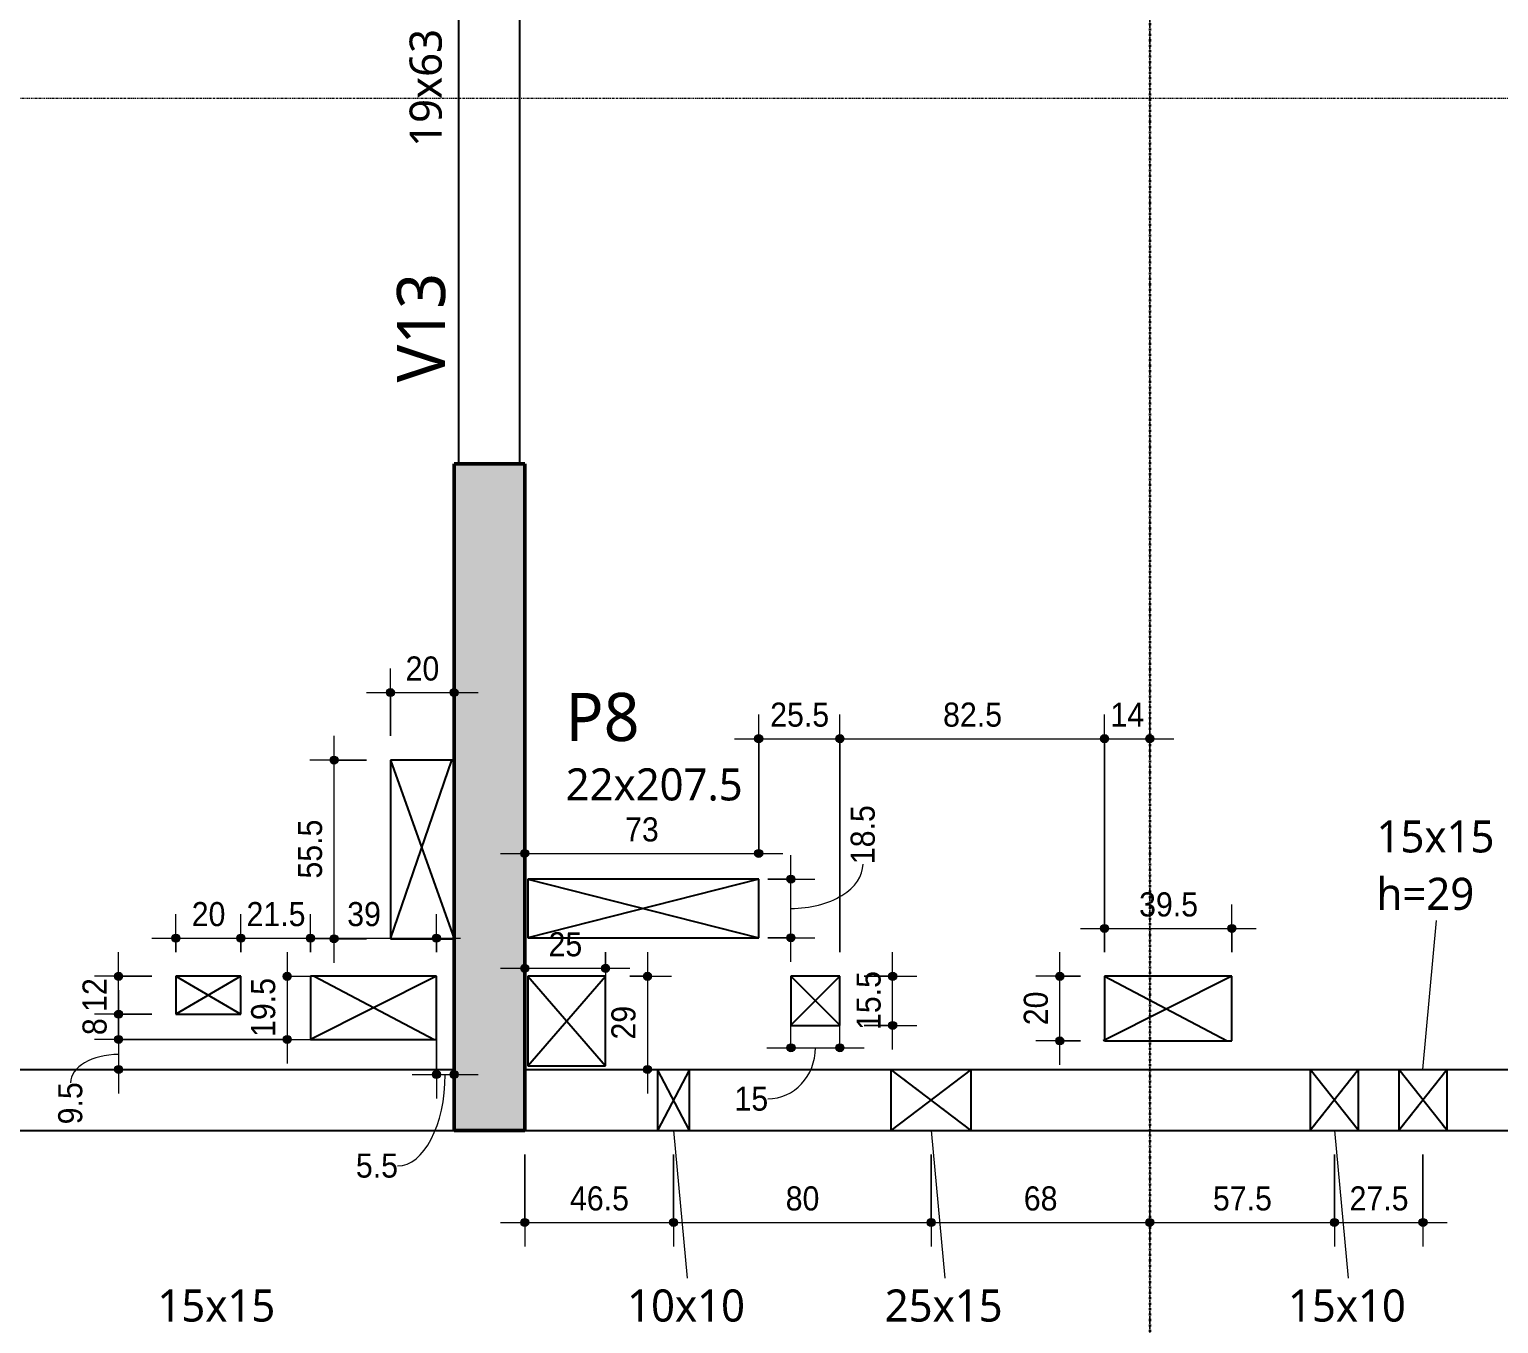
# Model space of a CAD drawing. Header units: centimetres. Extents: x -2198 to 42786, y -3196 to 88064.
# Drawn here: x -1007.5 to -550.3, y -87 to 315.8 of the extents above; entities that cross this region are included whole.
import ezdxf

# ---------------------------------------------------------------- set-up
doc = ezdxf.new("R2010")
doc.units = ezdxf.units.CM
for name, pattern in [('Centro de 6 mm', [1.32, 0.6, -0.24, 0.24, -0.24]), ('Dash dot', [1.5875, 0.635, -0.47625, 0, -0.47625]), ('Traço', [0.635, 0.3175, -0.3175])]:
    doc.linetypes.add(name, pattern=pattern)
for name, color, linetype, lineweight in [('A-ANNO-DIMS', 7, 'Continuous', 9), ('A-ANNO-DIMS-50', 7, 'Continuous', 9), ('A-DETL-THIN', 7, 'Continuous', 25), ('A-FLOR', 7, 'Continuous', 25), ('A-GENM', 7, 'Continuous', 25), ('A-GENM-HDLN', 7, 'Traço', 18), ('A-GENM-IDEN', 7, 'Continuous', 9), ('G-ANNO-SYMB', 7, 'Continuous', 9), ('S-BEAM', 7, 'Continuous', 25), ('S-BEAM-HDLN', 7, 'Traço', 25), ('S-BEAM-IDEN', 7, 'Continuous', 9), ('S-COLS', 7, 'Continuous', 25), ('S-COLS-IDEN', 7, 'Continuous', 9), ('S-GRID', 7, 'Continuous', 9)]:
    doc.layers.add(name, color=color, linetype=linetype, lineweight=lineweight)
doc.styles.add('Arial_2', font='arial.ttf', dxfattribs={"width": 0.9, "height": 7.5})
doc.styles.add('Gadugi', font='gadugi.ttf', dxfattribs={"height": 15})
doc.styles.add('Gadugi_1', font='gadugi.ttf', dxfattribs={"height": 10})
doc.dimstyles.new('PED_1_5mm_ESQ', dxfattribs={"dimscale": 30.48, "dimtxt": 7.651945, "dimasz": 0.328084, "dimexe": 0.246063, "dimexo": 0.246063, "dimgap": 0.049213, "dimtad": 1, "dimdec": 1, "dimrnd": 0.5, "dimdsep": 46, "dimtxsty": 'Arial_2', "dimblk1": 'DOTSMALL', "dimblk2": 'DOTSMALL', "dimsah": 1, "dimcen": 0.09, "dimdle": 0.246063, "dimazin": 0, "dimtfac": 1, "dimtdec": 4, "dimtix": 1, "dimtmove": 0, "dimatfit": 3, "dimfxl": 1, "dimtvp": 1, "dimtolj": 1, "dimtzin": 0, "dimarcsym": 2})
doc.dimstyles.new('PED_1_5mm_ESQ_1', dxfattribs={"dimscale": 30.48, "dimtxt": 7.651945, "dimasz": 0.328084, "dimexe": 0.246063, "dimexo": 0.246063, "dimgap": 0.049213, "dimtad": 1, "dimdec": 1, "dimrnd": 0.5, "dimdsep": 46, "dimtxsty": 'Arial_2', "dimblk1": 'DOTSMALL', "dimblk2": 'DOTSMALL', "dimsah": 1, "dimcen": 0.09, "dimdle": 0.246063, "dimazin": 0, "dimtfac": 1, "dimtdec": 4, "dimtix": 1, "dimtmove": 1, "dimatfit": 3, "dimfxl": 1, "dimtvp": 1, "dimtolj": 1, "dimtzin": 0, "dimarcsym": 2})
doc.dimstyles.new('PED_1_5mm_ESQ_2', dxfattribs={"dimscale": 30.48, "dimtxt": 7.651945, "dimasz": 0.328084, "dimexe": 0.246063, "dimexo": 0.246063, "dimgap": 0.049213, "dimtad": 1, "dimdec": 1, "dimrnd": 0.5, "dimdsep": 46, "dimtxsty": 'Arial_2', "dimblk1": 'DOTSMALL', "dimblk2": 'DOTSMALL', "dimsah": 1, "dimcen": 0.09, "dimdle": 0.246063, "dimazin": 0, "dimtfac": 1, "dimtdec": 4, "dimtix": 1, "dimtmove": 2, "dimatfit": 3, "dimfxl": 1, "dimtvp": 1, "dimtolj": 1, "dimtzin": 0, "dimarcsym": 2})

# ---------------------------------------------------------------- blocks, each defined once
blk = doc.blocks.new('PED_FURO_RETANGULAR_R04_2020 - 10x10x22-3536245-PL E 001 - FORMA DO PAVIMENTO TIPO 1')
at = {"layer": 'A-GENM-HDLN'}
for p, q in [((-5, 9.5), (5, -9.5)), ((-5, -9.5), (5, 9.5)), ((-5, -9.5), (-5, 9.5)), ((5, 9.5), (5, -9.5))]:
    blk.add_line(p, q, dxfattribs=at)
blk = doc.blocks.new('PED_FURO_RETANGULAR_R04_2020 - 25x15x29-3618377-PL E 001 - FORMA DO PAVIMENTO TIPO 1')
at = {"layer": 'A-GENM-HDLN'}
for p, q in [((-12.5, -9.5), (-12.5, 9.5)), ((-12.49, 9.5), (12.49, -9.5)), ((-12.49, -9.5), (12.49, 9.5)), ((12.5, 9.5), (12.5, -9.5))]:
    blk.add_line(p, q, dxfattribs=at)
blk = doc.blocks.new('PED_FURO_RETANGULAR_R04_2020 - 15x10x22-3621887-PL E 001 - FORMA DO PAVIMENTO TIPO 1')
at = {"layer": 'A-GENM-HDLN'}
for p, q in [((-7.5, 9.5), (7.5, -9.5)), ((-7.5, -9.5), (7.5, 9.5)), ((-7.5, -9.5), (-7.5, 9.5)), ((7.5, 9.5), (7.5, -9.5))]:
    blk.add_line(p, q, dxfattribs=at)
blk = doc.blocks.new('PED_FURO_RETANGULAR_R04_2020 - 15x15x29-V1-PL E 001 - FORMA DO PAVIMENTO TIPO 1')
at = {"layer": 'A-GENM-HDLN'}
for p, q in [((-7.5, 9.5), (7.5, -9.5)), ((-7.5, -9.5), (7.5, 9.5)), ((-7.5, -9.5), (-7.5, 9.5)), ((7.5, 9.5), (7.5, -9.5))]:
    blk.add_line(p, q, dxfattribs=at)
blk = doc.blocks.new('DIMBLOCK91-PL E 001 - FORMA DO PAVIMENTO TIPO 1')
at = {"layer": 'A-ANNO-DIMS-50'}
h = blk.add_hatch(color=256, dxfattribs=at)
edge = h.paths.add_edge_path(flags=0)
edge.add_arc((-979.76, 21.12), 1.25, 0, 360)
h = blk.add_hatch(color=256, dxfattribs=at)
edge = h.paths.add_edge_path(flags=0)
edge.add_arc((-979.76, 9.33), 1.25, 0, 360)
for p, q in [((-979.76, 1.83), (-979.76, 28.62)), ((-969.44, 21.12), (-987.26, 21.12)), ((-979.76, 21.12), (-969.44, 21.12)), ((-969.44, 9.33), (-987.26, 9.33)), ((-979.76, 9.33), (-969.44, 9.33))]:
    blk.add_line(p, q, dxfattribs=at)
for centre in [(-979.76, 21.12), (-979.76, 9.33)]:
    blk.add_circle(centre, 1.25, dxfattribs=at)
at = {"layer": 'A-ANNO-DIMS-50', "color": 0, "insert": (-990.99, 10.05), "char_height": 7.5, "width": 12.4315, "attachment_point": 1, "rotation": 90, "line_spacing_factor": 0.941778, "style": 'Arial_2'}
blk.add_mtext('12', dxfattribs=at)
blk = doc.blocks.new('_DotSmall')
at = {"color": 0, "linetype": 'ByBlock', "const_width": 0.5}
blk.add_lwpolyline([(-0.0625, 0, 1), (0.0625, 0, 1)], format="xyb", close=True, dxfattribs=at)
blk = doc.blocks.new('DIMBLOCK92-PL E 001 - FORMA DO PAVIMENTO TIPO 1')
at = {"layer": 'A-ANNO-DIMS-50'}
h = blk.add_hatch(color=256, dxfattribs=at)
edge = h.paths.add_edge_path(flags=0)
edge.add_arc((-961.94, 32.99), 1.25, 0, 360)
h = blk.add_hatch(color=256, dxfattribs=at)
edge = h.paths.add_edge_path(flags=0)
edge.add_arc((-941.7, 32.99), 1.25, 0, 360)
for p, q in [((-961.94, 28.62), (-961.94, 40.49)), ((-941.7, 28.62), (-941.7, 40.49)), ((-969.44, 32.99), (-934.2, 32.99)), ((-961.94, 32.99), (-961.94, 28.62)), ((-941.7, 32.99), (-941.7, 28.62))]:
    blk.add_line(p, q, dxfattribs=at)
for centre in [(-961.94, 32.99), (-941.7, 32.99)]:
    blk.add_circle(centre, 1.25, dxfattribs=at)
at = {"layer": 'A-ANNO-DIMS-50', "color": 0, "insert": (-957, 44.23), "char_height": 7.5, "width": 12.4315, "attachment_point": 1, "line_spacing_factor": 0.941778, "style": 'Arial_2'}
blk.add_mtext('20', dxfattribs=at)
blk = doc.blocks.new('DIMBLOCK93-PL E 001 - FORMA DO PAVIMENTO TIPO 1')
at = {"layer": 'A-ANNO-DIMS-50'}
h = blk.add_hatch(color=256, dxfattribs=at)
edge = h.paths.add_edge_path(flags=0)
edge.add_arc((-927.29, 21.12), 1.25, 0, 360)
h = blk.add_hatch(color=256, dxfattribs=at)
edge = h.paths.add_edge_path(flags=0)
edge.add_arc((-927.29, 1.49), 1.25, 0, 360)
for p, q in [((-927.29, 28.62), (-927.29, -6.01)), ((-927.55, 21.12), (-919.79, 21.12)), ((-927.29, 21.12), (-927.55, 21.12)), ((-927.55, 1.49), (-919.79, 1.49)), ((-927.29, 1.49), (-927.55, 1.49))]:
    blk.add_line(p, q, dxfattribs=at)
for centre in [(-927.29, 21.12), (-927.29, 1.49)]:
    blk.add_circle(centre, 1.25, dxfattribs=at)
at = {"layer": 'A-ANNO-DIMS-50', "color": 0, "insert": (-938.52, 2.24), "char_height": 7.5, "width": 21.7551, "attachment_point": 1, "rotation": 90, "line_spacing_factor": 0.941778, "style": 'Arial_2'}
blk.add_mtext('19.5', dxfattribs=at)
blk = doc.blocks.new('DIMBLOCK94-PL E 001 - FORMA DO PAVIMENTO TIPO 1')
at = {"layer": 'A-ANNO-DIMS-50'}
h = blk.add_hatch(color=256, dxfattribs=at)
edge = h.paths.add_edge_path(flags=0)
edge.add_arc((-920.05, 32.99), 1.25, 0, 360)
h = blk.add_hatch(color=256, dxfattribs=at)
edge = h.paths.add_edge_path(flags=0)
edge.add_arc((-880.86, 32.99), 1.25, 0, 360)
for p, q in [((-920.05, 28.62), (-920.05, 40.49)), ((-880.86, 28.62), (-880.86, 40.49)), ((-927.55, 32.99), (-873.36, 32.99)), ((-920.05, 32.99), (-920.05, 28.62)), ((-880.86, 32.99), (-880.86, 28.62))]:
    blk.add_line(p, q, dxfattribs=at)
for centre in [(-920.05, 32.99), (-880.86, 32.99)]:
    blk.add_circle(centre, 1.25, dxfattribs=at)
at = {"layer": 'A-ANNO-DIMS-50', "color": 0, "insert": (-908.61, 44.23), "char_height": 7.5, "width": 12.4315, "attachment_point": 1, "line_spacing_factor": 0.941778, "style": 'Arial_2'}
blk.add_mtext('39', dxfattribs=at)
blk = doc.blocks.new('DIMBLOCK95-PL E 001 - FORMA DO PAVIMENTO TIPO 1')
at = {"layer": 'A-ANNO-DIMS-50'}
h = blk.add_hatch(color=256, dxfattribs=at)
edge = h.paths.add_edge_path(flags=0)
edge.add_arc((-912.71, 88.41), 1.25, 0, 360)
h = blk.add_hatch(color=256, dxfattribs=at)
edge = h.paths.add_edge_path(flags=0)
edge.add_arc((-912.71, 32.8), 1.25, 0, 360)
for p, q in [((-912.71, 25.3), (-912.71, 95.91)), ((-902.65, 88.41), (-920.21, 88.41)), ((-912.71, 88.41), (-902.65, 88.41)), ((-902.65, 32.8), (-920.21, 32.8)), ((-912.71, 32.8), (-902.65, 32.8))]:
    blk.add_line(p, q, dxfattribs=at)
for centre in [(-912.71, 88.41), (-912.71, 32.8)]:
    blk.add_circle(centre, 1.25, dxfattribs=at)
at = {"layer": 'A-ANNO-DIMS-50', "color": 0, "insert": (-923.95, 51.54), "char_height": 7.5, "width": 21.7551, "attachment_point": 1, "rotation": 90, "line_spacing_factor": 0.941778, "style": 'Arial_2'}
blk.add_mtext('55.5', dxfattribs=at)
blk = doc.blocks.new('DIMBLOCK96-PL E 001 - FORMA DO PAVIMENTO TIPO 1')
at = {"layer": 'A-ANNO-DIMS-50'}
h = blk.add_hatch(color=256, dxfattribs=at)
edge = h.paths.add_edge_path(flags=0)
edge.add_arc((-895.15, 109.43), 1.25, 0, 360)
h = blk.add_hatch(color=256, dxfattribs=at)
edge = h.paths.add_edge_path(flags=0)
edge.add_arc((-875.36, 109.43), 1.25, 0, 360)
for p, q in [((-895.15, 95.91), (-895.15, 116.93)), ((-875.36, 103.7), (-875.36, 116.93)), ((-902.65, 109.43), (-867.86, 109.43)), ((-895.15, 109.43), (-895.15, 95.91)), ((-875.36, 109.43), (-875.36, 103.7))]:
    blk.add_line(p, q, dxfattribs=at)
for centre in [(-895.15, 109.43), (-875.36, 109.43)]:
    blk.add_circle(centre, 1.25, dxfattribs=at)
at = {"layer": 'A-ANNO-DIMS-50', "color": 0, "insert": (-890.44, 120.67), "char_height": 7.5, "width": 12.4315, "attachment_point": 1, "line_spacing_factor": 0.941778, "style": 'Arial_2'}
blk.add_mtext('20', dxfattribs=at)
blk = doc.blocks.new('DIMBLOCK97-PL E 001 - FORMA DO PAVIMENTO TIPO 1')
at = {"layer": 'A-ANNO-DIMS-50'}
h = blk.add_hatch(color=256, dxfattribs=at)
edge = h.paths.add_edge_path(flags=0)
edge.add_arc((-880.86, -9.44), 1.25, 0, 360)
h = blk.add_hatch(color=256, dxfattribs=at)
edge = h.paths.add_edge_path(flags=0)
edge.add_arc((-875.36, -9.44), 1.25, 0, 360)
for p, q in [((-880.86, 1.63), (-880.86, -16.94)), ((-880.86, -9.44), (-880.86, 1.63)), ((-875.36, -15.17), (-875.36, -1.94)), ((-888.36, -9.44), (-867.86, -9.44)), ((-875.36, -9.44), (-875.36, -15.17))]:
    blk.add_line(p, q, dxfattribs=at)
for centre in [(-880.86, -9.44), (-875.36, -9.44)]:
    blk.add_circle(centre, 1.25, dxfattribs=at)
blk.add_ellipse((-892.96, -9.44), major_axis=(0, 28.45), ratio=0.521848, start_param=3.141593, end_param=4.712389, dxfattribs=at)
at = {"layer": 'A-ANNO-DIMS-50', "color": 0, "insert": (-905.91, -34.03), "char_height": 7.5, "width": 15.5393, "attachment_point": 1, "line_spacing_factor": 0.941778, "style": 'Arial_2'}
blk.add_mtext('5.5', dxfattribs=at)
blk = doc.blocks.new('DIMBLOCK98-PL E 001 - FORMA DO PAVIMENTO TIPO 1')
at = {"layer": 'A-ANNO-DIMS-50'}
h = blk.add_hatch(color=256, dxfattribs=at)
edge = h.paths.add_edge_path(flags=0)
edge.add_arc((-941.7, 32.99), 1.25, 0, 360)
h = blk.add_hatch(color=256, dxfattribs=at)
edge = h.paths.add_edge_path(flags=0)
edge.add_arc((-920.05, 32.99), 1.25, 0, 360)
for p, q in [((-941.7, 28.62), (-941.7, 40.49)), ((-920.05, 28.62), (-920.05, 40.49)), ((-949.2, 32.99), (-912.55, 32.99)), ((-941.7, 32.99), (-941.7, 28.62)), ((-920.05, 32.99), (-920.05, 28.62))]:
    blk.add_line(p, q, dxfattribs=at)
for centre in [(-941.7, 32.99), (-920.05, 32.99)]:
    blk.add_circle(centre, 1.25, dxfattribs=at)
at = {"layer": 'A-ANNO-DIMS-50', "color": 0, "insert": (-939.94, 44.23), "char_height": 7.5, "width": 21.7551, "attachment_point": 1, "line_spacing_factor": 0.941778, "style": 'Arial_2'}
blk.add_mtext('21.5', dxfattribs=at)
blk = doc.blocks.new('DIMBLOCK99-PL E 001 - FORMA DO PAVIMENTO TIPO 1')
at = {"layer": 'A-ANNO-DIMS-50'}
h = blk.add_hatch(color=256, dxfattribs=at)
edge = h.paths.add_edge_path(flags=0)
edge.add_arc((-979.76, 9.33), 1.25, 0, 360)
h = blk.add_hatch(color=256, dxfattribs=at)
edge = h.paths.add_edge_path(flags=0)
edge.add_arc((-979.76, 1.49), 1.25, 0, 360)
for p, q in [((-979.76, 16.83), (-979.76, 1.49)), ((-969.44, 9.33), (-987.26, 9.33)), ((-979.76, 9.33), (-969.44, 9.33)), ((-927.55, 1.49), (-987.26, 1.49)), ((-979.76, 1.49), (-927.55, 1.49))]:
    blk.add_line(p, q, dxfattribs=at)
for centre in [(-979.76, 9.33), (-979.76, 1.49)]:
    blk.add_circle(centre, 1.25, dxfattribs=at)
at = {"layer": 'A-ANNO-DIMS-50', "color": 0, "insert": (-990.99, 2.82), "char_height": 7.5, "width": 6.2157, "attachment_point": 1, "rotation": 90, "line_spacing_factor": 0.941778, "style": 'Arial_2'}
blk.add_mtext('8', dxfattribs=at)
blk = doc.blocks.new('DIMBLOCK100-PL E 001 - FORMA DO PAVIMENTO TIPO 1')
at = {"layer": 'A-ANNO-DIMS-50'}
h = blk.add_hatch(color=256, dxfattribs=at)
edge = h.paths.add_edge_path(flags=0)
edge.add_arc((-979.76, 1.49), 1.25, 0, 360)
h = blk.add_hatch(color=256, dxfattribs=at)
edge = h.paths.add_edge_path(flags=0)
edge.add_arc((-979.76, -7.88), 1.25, 0, 360)
for p, q in [((-927.55, 1.49), (-987.26, 1.49)), ((-979.76, 1.49), (-979.76, -15.38)), ((-979.76, 1.49), (-927.55, 1.49)), ((-985.49, -7.88), (-972.26, -7.88)), ((-979.76, -7.88), (-985.49, -7.88))]:
    blk.add_line(p, q, dxfattribs=at)
for centre in [(-979.76, 1.49), (-979.76, -7.88)]:
    blk.add_circle(centre, 1.25, dxfattribs=at)
blk.add_ellipse((-979.76, -12), major_axis=(-14.95, 0), ratio=0.588716, start_param=4.712389, end_param=6.283185, dxfattribs=at)
at = {"layer": 'A-ANNO-DIMS-50', "color": 0, "insert": (-998.56, -24.95), "char_height": 7.5, "width": 15.5393, "attachment_point": 1, "rotation": 90, "line_spacing_factor": 0.941778, "style": 'Arial_2'}
blk.add_mtext('9.5', dxfattribs=at)
blk = doc.blocks.new('DIMBLOCK102-PL E 001 - FORMA DO PAVIMENTO TIPO 1')
at = {"layer": 'A-ANNO-DIMS-50'}
h = blk.add_hatch(color=256, dxfattribs=at)
edge = h.paths.add_edge_path(flags=0)
edge.add_arc((-853.36, -55.49), 1.25, 0, 360)
h = blk.add_hatch(color=256, dxfattribs=at)
edge = h.paths.add_edge_path(flags=0)
edge.add_arc((-807.06, -55.49), 1.25, 0, 360)
for p, q in [((-853.36, -34.37), (-853.36, -62.99)), ((-853.36, -55.49), (-853.36, -34.37)), ((-807.06, -34.38), (-807.06, -62.99)), ((-807.06, -55.49), (-807.06, -34.38)), ((-860.86, -55.49), (-807.06, -55.49))]:
    blk.add_line(p, q, dxfattribs=at)
for centre in [(-853.36, -55.49), (-807.06, -55.49)]:
    blk.add_circle(centre, 1.25, dxfattribs=at)
at = {"layer": 'A-ANNO-DIMS-50', "color": 0, "insert": (-839.28, -44.25), "char_height": 7.5, "width": 21.7551, "attachment_point": 1, "line_spacing_factor": 0.941778, "style": 'Arial_2'}
blk.add_mtext('46.5', dxfattribs=at)
blk = doc.blocks.new('DIMBLOCK103-PL E 001 - FORMA DO PAVIMENTO TIPO 1')
at = {"layer": 'A-ANNO-DIMS-50'}
h = blk.add_hatch(color=256, dxfattribs=at)
edge = h.paths.add_edge_path(flags=0)
edge.add_arc((-807.06, -55.49), 1.25, 0, 360)
h = blk.add_hatch(color=256, dxfattribs=at)
edge = h.paths.add_edge_path(flags=0)
edge.add_arc((-726.88, -55.49), 1.25, 0, 360)
for p, q in [((-807.06, -34.38), (-807.06, -62.99)), ((-807.06, -55.49), (-807.06, -34.38)), ((-726.88, -34.38), (-726.88, -62.99)), ((-726.88, -55.49), (-726.88, -34.38)), ((-807.06, -55.49), (-726.88, -55.49))]:
    blk.add_line(p, q, dxfattribs=at)
for centre in [(-807.06, -55.49), (-726.88, -55.49)]:
    blk.add_circle(centre, 1.25, dxfattribs=at)
at = {"layer": 'A-ANNO-DIMS-50', "color": 0, "insert": (-772.15, -44.25), "char_height": 7.5, "width": 12.4315, "attachment_point": 1, "line_spacing_factor": 0.941778, "style": 'Arial_2'}
blk.add_mtext('80', dxfattribs=at)
blk = doc.blocks.new('DIMBLOCK104-PL E 001 - FORMA DO PAVIMENTO TIPO 1')
at = {"layer": 'A-ANNO-DIMS-50'}
h = blk.add_hatch(color=256, dxfattribs=at)
edge = h.paths.add_edge_path(flags=0)
edge.add_arc((-726.88, -55.49), 1.25, 0, 360)
h = blk.add_hatch(color=256, dxfattribs=at)
edge = h.paths.add_edge_path(flags=0)
edge.add_arc((-658.86, -55.49), 1.25, 0, 360)
for p, q in [((-726.88, -34.38), (-726.88, -62.99)), ((-726.88, -55.49), (-726.88, -34.38)), ((-658.86, -61.22), (-658.86, -47.99)), ((-726.88, -55.49), (-658.86, -55.49)), ((-658.86, -55.49), (-658.86, -61.22))]:
    blk.add_line(p, q, dxfattribs=at)
for centre in [(-726.88, -55.49), (-658.86, -55.49)]:
    blk.add_circle(centre, 1.25, dxfattribs=at)
at = {"layer": 'A-ANNO-DIMS-50', "color": 0, "insert": (-698.05, -44.25), "char_height": 7.5, "width": 12.4315, "attachment_point": 1, "line_spacing_factor": 0.941778, "style": 'Arial_2'}
blk.add_mtext('68', dxfattribs=at)
blk = doc.blocks.new('DIMBLOCK105-PL E 001 - FORMA DO PAVIMENTO TIPO 1')
at = {"layer": 'A-ANNO-DIMS-50'}
h = blk.add_hatch(color=256, dxfattribs=at)
edge = h.paths.add_edge_path(flags=0)
edge.add_arc((-658.86, -55.49), 1.25, 0, 360)
h = blk.add_hatch(color=256, dxfattribs=at)
edge = h.paths.add_edge_path(flags=0)
edge.add_arc((-601.39, -55.49), 1.25, 0, 360)
for p, q in [((-601.39, -34.38), (-601.39, -62.99)), ((-601.39, -55.49), (-601.39, -34.38)), ((-658.86, -61.22), (-658.86, -47.99)), ((-658.86, -55.49), (-601.39, -55.49)), ((-658.86, -55.49), (-658.86, -61.22))]:
    blk.add_line(p, q, dxfattribs=at)
for centre in [(-658.86, -55.49), (-601.39, -55.49)]:
    blk.add_circle(centre, 1.25, dxfattribs=at)
at = {"layer": 'A-ANNO-DIMS-50', "color": 0, "insert": (-639.19, -44.25), "char_height": 7.5, "width": 21.7551, "attachment_point": 1, "line_spacing_factor": 0.941778, "style": 'Arial_2'}
blk.add_mtext('57.5', dxfattribs=at)
blk = doc.blocks.new('DIMBLOCK106-PL E 001 - FORMA DO PAVIMENTO TIPO 1')
at = {"layer": 'A-ANNO-DIMS-50'}
h = blk.add_hatch(color=256, dxfattribs=at)
edge = h.paths.add_edge_path(flags=0)
edge.add_arc((-601.39, -55.49), 1.25, 0, 360)
h = blk.add_hatch(color=256, dxfattribs=at)
edge = h.paths.add_edge_path(flags=0)
edge.add_arc((-573.82, -55.49), 1.25, 0, 360)
for p, q in [((-601.39, -34.38), (-601.39, -62.99)), ((-601.39, -55.49), (-601.39, -34.38)), ((-573.82, -34.38), (-573.82, -62.99)), ((-573.82, -55.49), (-573.82, -34.38)), ((-601.39, -55.49), (-566.32, -55.49))]:
    blk.add_line(p, q, dxfattribs=at)
for centre in [(-601.39, -55.49), (-573.82, -55.49)]:
    blk.add_circle(centre, 1.25, dxfattribs=at)
at = {"layer": 'A-ANNO-DIMS-50', "color": 0, "insert": (-596.67, -44.25), "char_height": 7.5, "width": 21.7551, "attachment_point": 1, "line_spacing_factor": 0.941778, "style": 'Arial_2'}
blk.add_mtext('27.5', dxfattribs=at)
blk = doc.blocks.new('DIMBLOCK107-PL E 001 - FORMA DO PAVIMENTO TIPO 1')
at = {"layer": 'A-ANNO-DIMS-50'}
h = blk.add_hatch(color=256, dxfattribs=at)
edge = h.paths.add_edge_path(flags=0)
edge.add_arc((-672.93, 36.02), 1.25, 0, 360)
h = blk.add_hatch(color=256, dxfattribs=at)
edge = h.paths.add_edge_path(flags=0)
edge.add_arc((-633.28, 36.02), 1.25, 0, 360)
for p, q in [((-672.93, 28.62), (-672.93, 43.52)), ((-633.28, 28.62), (-633.28, 43.52)), ((-680.43, 36.02), (-625.78, 36.02)), ((-672.93, 36.02), (-672.93, 28.62)), ((-633.28, 36.02), (-633.28, 28.62))]:
    blk.add_line(p, q, dxfattribs=at)
for centre in [(-672.93, 36.02), (-633.28, 36.02)]:
    blk.add_circle(centre, 1.25, dxfattribs=at)
at = {"layer": 'A-ANNO-DIMS-50', "color": 0, "insert": (-662.17, 47.25), "char_height": 7.5, "width": 21.7551, "attachment_point": 1, "line_spacing_factor": 0.941778, "style": 'Arial_2'}
blk.add_mtext('39.5', dxfattribs=at)
blk = doc.blocks.new('DIMBLOCK108-PL E 001 - FORMA DO PAVIMENTO TIPO 1')
at = {"layer": 'A-ANNO-DIMS-50'}
h = blk.add_hatch(color=256, dxfattribs=at)
edge = h.paths.add_edge_path(flags=0)
edge.add_arc((-686.84, 21.12), 1.25, 0, 360)
h = blk.add_hatch(color=256, dxfattribs=at)
edge = h.paths.add_edge_path(flags=0)
edge.add_arc((-686.84, 1.03), 1.25, 0, 360)
for p, q in [((-686.84, -6.47), (-686.84, 28.62)), ((-680.43, 21.12), (-694.34, 21.12)), ((-686.84, 21.12), (-680.43, 21.12)), ((-680.43, 1.03), (-694.34, 1.03)), ((-686.84, 1.03), (-680.43, 1.03))]:
    blk.add_line(p, q, dxfattribs=at)
for centre in [(-686.84, 21.12), (-686.84, 1.03)]:
    blk.add_circle(centre, 1.25, dxfattribs=at)
at = {"layer": 'A-ANNO-DIMS-50', "color": 0, "insert": (-698.07, 5.89), "char_height": 7.5, "width": 12.4315, "attachment_point": 1, "rotation": 90, "line_spacing_factor": 0.941778, "style": 'Arial_2'}
blk.add_mtext('20', dxfattribs=at)
blk = doc.blocks.new('DIMBLOCK109-PL E 001 - FORMA DO PAVIMENTO TIPO 1')
at = {"layer": 'A-ANNO-DIMS-50'}
h = blk.add_hatch(color=256, dxfattribs=at)
edge = h.paths.add_edge_path(flags=0)
edge.add_arc((-770.5, -1.1), 1.25, 0, 360)
h = blk.add_hatch(color=256, dxfattribs=at)
edge = h.paths.add_edge_path(flags=0)
edge.add_arc((-755.28, -1.1), 1.25, 0, 360)
for p, q in [((-770.5, -1.67), (-770.5, 6.4)), ((-755.28, -1.67), (-755.28, 6.4)), ((-778, -1.1), (-747.78, -1.1)), ((-770.5, -1.1), (-770.5, -1.67)), ((-755.28, -1.1), (-755.28, -1.67))]:
    blk.add_line(p, q, dxfattribs=at)
for centre in [(-770.5, -1.1), (-755.28, -1.1)]:
    blk.add_circle(centre, 1.25, dxfattribs=at)
blk.add_ellipse((-777.73, -1.1), major_axis=(0, 15.94), ratio=0.930991, start_param=3.141593, end_param=4.712389, dxfattribs=at)
at = {"layer": 'A-ANNO-DIMS-50', "color": 0, "insert": (-788.09, -13.19), "char_height": 7.5, "width": 12.4315, "attachment_point": 1, "line_spacing_factor": 0.941778, "style": 'Arial_2'}
blk.add_mtext('15', dxfattribs=at)
blk = doc.blocks.new('DIMBLOCK110-PL E 001 - FORMA DO PAVIMENTO TIPO 1')
at = {"layer": 'A-ANNO-DIMS-50'}
h = blk.add_hatch(color=256, dxfattribs=at)
edge = h.paths.add_edge_path(flags=0)
edge.add_arc((-738.87, 21.12), 1.25, 0, 360)
h = blk.add_hatch(color=256, dxfattribs=at)
edge = h.paths.add_edge_path(flags=0)
edge.add_arc((-738.87, 5.83), 1.25, 0, 360)
for p, q in [((-738.87, -1.67), (-738.87, 28.62)), ((-747.78, 21.12), (-731.37, 21.12)), ((-738.87, 21.12), (-747.78, 21.12)), ((-747.78, 5.83), (-731.37, 5.83)), ((-738.87, 5.83), (-747.78, 5.83))]:
    blk.add_line(p, q, dxfattribs=at)
for centre in [(-738.87, 21.12), (-738.87, 5.83)]:
    blk.add_circle(centre, 1.25, dxfattribs=at)
at = {"layer": 'A-ANNO-DIMS-50', "color": 0, "insert": (-750.11, 4.41), "char_height": 7.5, "width": 21.7551, "attachment_point": 1, "rotation": 90, "line_spacing_factor": 0.941778, "style": 'Arial_2'}
blk.add_mtext('15.5', dxfattribs=at)
blk = doc.blocks.new('DIMBLOCK111-PL E 001 - FORMA DO PAVIMENTO TIPO 1')
at = {"layer": 'A-ANNO-DIMS-50'}
h = blk.add_hatch(color=256, dxfattribs=at)
edge = h.paths.add_edge_path(flags=0)
edge.add_arc((-853.36, 23.61), 1.25, 0, 360)
h = blk.add_hatch(color=256, dxfattribs=at)
edge = h.paths.add_edge_path(flags=0)
edge.add_arc((-828.2, 23.61), 1.25, 0, 360)
for p, q in [((-853.36, 17.88), (-853.36, 31.11)), ((-828.2, 28.62), (-828.2, 16.11)), ((-828.2, 23.61), (-828.2, 28.62)), ((-860.86, 23.61), (-820.7, 23.61)), ((-853.36, 23.61), (-853.36, 17.88))]:
    blk.add_line(p, q, dxfattribs=at)
for centre in [(-853.36, 23.61), (-828.2, 23.61)]:
    blk.add_circle(centre, 1.25, dxfattribs=at)
at = {"layer": 'A-ANNO-DIMS-50', "color": 0, "insert": (-845.96, 34.84), "char_height": 7.5, "width": 12.4315, "attachment_point": 1, "line_spacing_factor": 0.941778, "style": 'Arial_2'}
blk.add_mtext('25', dxfattribs=at)
blk = doc.blocks.new('DIMBLOCK112-PL E 001 - FORMA DO PAVIMENTO TIPO 1')
at = {"layer": 'A-ANNO-DIMS-50'}
h = blk.add_hatch(color=256, dxfattribs=at)
edge = h.paths.add_edge_path(flags=0)
edge.add_arc((-815.17, 21.12), 1.25, 0, 360)
h = blk.add_hatch(color=256, dxfattribs=at)
edge = h.paths.add_edge_path(flags=0)
edge.add_arc((-815.17, -7.88), 1.25, 0, 360)
for p, q in [((-815.17, 28.62), (-815.17, -15.38)), ((-820.7, 21.12), (-807.67, 21.12)), ((-815.17, 21.12), (-820.7, 21.12)), ((-820.9, -7.88), (-807.67, -7.88)), ((-815.17, -7.88), (-820.9, -7.88))]:
    blk.add_line(p, q, dxfattribs=at)
for centre in [(-815.17, 21.12), (-815.17, -7.88)]:
    blk.add_circle(centre, 1.25, dxfattribs=at)
at = {"layer": 'A-ANNO-DIMS-50', "color": 0, "insert": (-826.4, 1.44), "char_height": 7.5, "width": 12.4315, "attachment_point": 1, "rotation": 90, "line_spacing_factor": 0.941778, "style": 'Arial_2'}
blk.add_mtext('29', dxfattribs=at)
blk = doc.blocks.new('DIMBLOCK113-PL E 001 - FORMA DO PAVIMENTO TIPO 1')
at = {"layer": 'A-ANNO-DIMS-50'}
h = blk.add_hatch(color=256, dxfattribs=at)
edge = h.paths.add_edge_path(flags=0)
edge.add_arc((-853.36, 59.35), 1.25, 0, 360)
h = blk.add_hatch(color=256, dxfattribs=at)
edge = h.paths.add_edge_path(flags=0)
edge.add_arc((-780.56, 59.35), 1.25, 0, 360)
for p, q in [((-853.36, 53.62), (-853.36, 66.85)), ((-780.56, 58.87), (-780.56, 66.85)), ((-860.86, 59.35), (-773.06, 59.35)), ((-853.36, 59.35), (-853.36, 53.62)), ((-780.56, 59.35), (-780.56, 58.87))]:
    blk.add_line(p, q, dxfattribs=at)
for centre in [(-853.36, 59.35), (-780.56, 59.35)]:
    blk.add_circle(centre, 1.25, dxfattribs=at)
at = {"layer": 'A-ANNO-DIMS-50', "color": 0, "insert": (-822.14, 70.59), "char_height": 7.5, "width": 12.4315, "attachment_point": 1, "line_spacing_factor": 0.941778, "style": 'Arial_2'}
blk.add_mtext('73', dxfattribs=at)
blk = doc.blocks.new('DIMBLOCK114-PL E 001 - FORMA DO PAVIMENTO TIPO 1')
at = {"layer": 'A-ANNO-DIMS-50'}
h = blk.add_hatch(color=256, dxfattribs=at)
edge = h.paths.add_edge_path(flags=0)
edge.add_arc((-770.54, 51.37), 1.25, 0, 360)
h = blk.add_hatch(color=256, dxfattribs=at)
edge = h.paths.add_edge_path(flags=0)
edge.add_arc((-770.54, 33.12), 1.25, 0, 360)
for p, q in [((-770.54, 25.62), (-770.54, 58.87)), ((-777.7, 51.37), (-763.04, 51.37)), ((-770.54, 51.37), (-777.7, 51.37)), ((-777.7, 33.12), (-763.04, 33.12)), ((-770.54, 33.12), (-777.7, 33.12))]:
    blk.add_line(p, q, dxfattribs=at)
for centre in [(-770.54, 51.37), (-770.54, 33.12)]:
    blk.add_circle(centre, 1.25, dxfattribs=at)
blk.add_ellipse((-770.54, 56.02), major_axis=(-22.45, 0), ratio=0.613907, start_param=1.570796, end_param=3.141593, dxfattribs=at)
at = {"layer": 'A-ANNO-DIMS-50', "color": 0, "insert": (-751.94, 56.02), "char_height": 7.5, "width": 21.7551, "attachment_point": 1, "rotation": 90, "line_spacing_factor": 0.941778, "style": 'Arial_2'}
blk.add_mtext('18.5', dxfattribs=at)
blk = doc.blocks.new('DIMBLOCK115-PL E 001 - FORMA DO PAVIMENTO TIPO 1')
at = {"layer": 'A-ANNO-DIMS-50'}
h = blk.add_hatch(color=256, dxfattribs=at)
edge = h.paths.add_edge_path(flags=0)
edge.add_arc((-672.93, 95.07), 1.25, 0, 360)
h = blk.add_hatch(color=256, dxfattribs=at)
edge = h.paths.add_edge_path(flags=0)
edge.add_arc((-658.86, 95.07), 1.25, 0, 360)
for p, q in [((-672.93, 28.62), (-672.93, 102.57)), ((-658.86, 89.34), (-658.86, 102.57)), ((-680.43, 95.07), (-651.36, 95.07)), ((-672.93, 95.07), (-672.93, 28.62)), ((-658.86, 95.07), (-658.86, 89.34))]:
    blk.add_line(p, q, dxfattribs=at)
for centre in [(-672.93, 95.07), (-658.86, 95.07)]:
    blk.add_circle(centre, 1.25, dxfattribs=at)
at = {"layer": 'A-ANNO-DIMS-50', "color": 0, "insert": (-671.07, 106.31), "char_height": 7.5, "width": 12.4315, "attachment_point": 1, "line_spacing_factor": 0.941778, "style": 'Arial_2'}
blk.add_mtext('14', dxfattribs=at)
blk = doc.blocks.new('DIMBLOCK116-PL E 001 - FORMA DO PAVIMENTO TIPO 1')
at = {"layer": 'A-ANNO-DIMS-50'}
h = blk.add_hatch(color=256, dxfattribs=at)
edge = h.paths.add_edge_path(flags=0)
edge.add_arc((-780.56, 95.07), 1.25, 0, 360)
h = blk.add_hatch(color=256, dxfattribs=at)
edge = h.paths.add_edge_path(flags=0)
edge.add_arc((-755.28, 95.07), 1.25, 0, 360)
for p, q in [((-780.56, 58.87), (-780.56, 102.57)), ((-755.28, 28.62), (-755.28, 102.57)), ((-788.06, 95.07), (-755.28, 95.07)), ((-780.56, 95.07), (-780.56, 58.87)), ((-755.28, 95.07), (-755.28, 28.62))]:
    blk.add_line(p, q, dxfattribs=at)
for centre in [(-780.56, 95.07), (-755.28, 95.07)]:
    blk.add_circle(centre, 1.25, dxfattribs=at)
at = {"layer": 'A-ANNO-DIMS-50', "color": 0, "insert": (-776.98, 106.31), "char_height": 7.5, "width": 21.7551, "attachment_point": 1, "line_spacing_factor": 0.941778, "style": 'Arial_2'}
blk.add_mtext('25.5', dxfattribs=at)
blk = doc.blocks.new('DIMBLOCK117-PL E 001 - FORMA DO PAVIMENTO TIPO 1')
at = {"layer": 'A-ANNO-DIMS-50'}
h = blk.add_hatch(color=256, dxfattribs=at)
edge = h.paths.add_edge_path(flags=0)
edge.add_arc((-755.28, 95.07), 1.25, 0, 360)
h = blk.add_hatch(color=256, dxfattribs=at)
edge = h.paths.add_edge_path(flags=0)
edge.add_arc((-672.93, 95.07), 1.25, 0, 360)
for p, q in [((-755.28, 28.62), (-755.28, 102.57)), ((-672.93, 28.62), (-672.93, 102.57)), ((-755.28, 95.07), (-665.43, 95.07)), ((-755.28, 95.07), (-755.28, 28.62)), ((-672.93, 95.07), (-672.93, 28.62))]:
    blk.add_line(p, q, dxfattribs=at)
for centre in [(-755.28, 95.07), (-672.93, 95.07)]:
    blk.add_circle(centre, 1.25, dxfattribs=at)
at = {"layer": 'A-ANNO-DIMS-50', "color": 0, "insert": (-723.17, 106.31), "char_height": 7.5, "width": 21.7551, "attachment_point": 1, "line_spacing_factor": 0.941778, "style": 'Arial_2'}
blk.add_mtext('82.5', dxfattribs=at)

msp = doc.modelspace()

# ---------------------------------------------------------------- hatches: boundary and pattern name
at = {"layer": 'S-COLS', "true_color": 0x808080}
msp.add_hatch(color=8, dxfattribs=at).paths.add_polyline_path([(-853.36, -26.87), (-853.36, 180.63), (-875.36, 180.63), (-875.36, -26.87), (-863.17, -26.87)], flags=0)

# ---------------------------------------------------------------- linework, layer by layer
at = {"layer": 'A-DETL-THIN'}
for p, q in [((-895.15, 88.41), (-875.36, 32.8)), ((-895.15, 32.8), (-876.01, 88.41)), ((-852.36, 51.37), (-780.56, 33.12)), ((-780.56, 51.37), (-852.36, 33.12)), ((-961.94, 21.12), (-941.7, 9.33)), ((-941.7, 21.12), (-961.94, 9.33)), ((-880.86, 21.12), (-920.05, 1.49)), ((-918.88, 21.12), (-881.6, 1.49)), ((-852.36, 21.12), (-828.2, -6.73)), ((-852.36, -6.73), (-828.2, 21.12)), ((-770.5, 21.12), (-755.28, 5.9)), ((-755.28, 21.12), (-770.5, 5.9)), ((-633.28, 21.12), (-673.4, 1.03)), ((-672.93, 21.12), (-634.75, 1.03)), ((-802.06, -7.88), (-812.06, -26.88)), ((-802.06, -26.88), (-812.06, -7.88)), ((-714.38, -26.88), (-739.38, -7.88)), ((-714.38, -7.88), (-739.38, -26.88)), ((-593.89, -26.88), (-608.89, -7.88)), ((-593.89, -7.88), (-608.89, -26.88)), ((-566.32, -7.88), (-581.32, -26.88)), ((-566.32, -26.88), (-581.32, -7.88))]:
    msp.add_line(p, q, dxfattribs=at)
at = {"layer": 'A-FLOR'}
for p, q in [((-873.86, 180.65), (-875.36, 180.65)), ((-853.36, 180.65), (-854.86, 180.65)), ((-875.36, 88.41), (-895.15, 88.41)), ((-895.15, 88.41), (-895.15, 32.8)), ((-780.56, 51.37), (-852.36, 51.37)), ((-852.36, 51.37), (-852.36, 33.12)), ((-780.56, 33.12), (-780.56, 51.37)), ((-895.15, 32.8), (-875.36, 32.8)), ((-852.36, 33.12), (-780.56, 33.12)), ((-941.7, 21.12), (-961.94, 21.12)), ((-961.94, 21.12), (-961.94, 9.33)), ((-941.7, 9.33), (-941.7, 21.12)), ((-880.86, 21.12), (-920.05, 21.12)), ((-920.05, 21.12), (-920.05, 1.49)), ((-880.86, 1.49), (-880.86, 21.12)), ((-828.2, 21.12), (-852.36, 21.12)), ((-852.36, 21.12), (-852.36, -6.73)), ((-828.2, -6.73), (-828.2, 21.12)), ((-755.28, 21.12), (-770.5, 21.12)), ((-770.5, 21.12), (-770.5, 5.83)), ((-755.28, 5.83), (-755.28, 21.12)), ((-633.28, 21.12), (-672.93, 21.12)), ((-672.93, 21.12), (-672.93, 1.03)), ((-633.28, 1.03), (-633.28, 21.12)), ((-961.94, 9.33), (-941.7, 9.33)), ((-770.5, 5.83), (-755.28, 5.83)), ((-920.05, 1.49), (-880.86, 1.49)), ((-672.93, 1.03), (-633.28, 1.03)), ((-852.36, -6.73), (-828.2, -6.73)), ((-875.36, -26.88), (-853.36, -26.88))]:
    msp.add_line(p, q, dxfattribs=at)
at = {"layer": 'A-GENM-IDEN'}
for p, q in [((-573.82, -7.88), (-569.57, 38.51)), ((-807.06, -26.88), (-802.81, -72.78)), ((-726.88, -26.88), (-722.63, -72.78)), ((-601.39, -26.88), (-597.14, -72.78))]:
    msp.add_line(p, q, dxfattribs=at)
at = {"layer": 'G-ANNO-SYMB', "linetype": 'Centro de 6 mm'}
msp.add_line((-1847.96, 294.37), (1441.7, 294.37), dxfattribs=at)
at = {"layer": 'S-BEAM'}
for p, q in [((-873.86, 180.63), (-873.86, 485.65)), ((-854.86, 180.63), (-854.86, 485.65)), ((-1381.36, -7.88), (-875.36, -7.88)), ((-853.36, -7.88), (-347.36, -7.88)), ((-1381.36, -26.88), (-875.36, -26.88)), ((-853.36, -26.88), (-347.36, -26.88))]:
    msp.add_line(p, q, dxfattribs=at)
at = {"layer": 'S-BEAM-HDLN', "linetype": 'Continuous'}
for p, q in [((-812.06, -7.88), (-812.06, -26.88)), ((-802.06, -26.88), (-802.06, -7.88)), ((-739.38, -7.88), (-739.38, -26.88)), ((-714.38, -26.88), (-714.38, -7.88)), ((-608.89, -7.88), (-608.89, -26.88)), ((-593.89, -26.88), (-593.89, -7.88)), ((-581.32, -7.88), (-581.32, -26.88)), ((-566.32, -26.88), (-566.32, -7.88)), ((-875.36, -26.88), (-875.36, -26.87)), ((-853.36, -26.88), (-853.36, -26.87))]:
    msp.add_line(p, q, dxfattribs=at)
at = {"layer": 'S-COLS', "lineweight": 50}
for p, q in [((-875.36, -26.87), (-875.36, 180.63)), ((-875.36, 180.63), (-853.36, 180.63)), ((-853.36, 180.63), (-853.36, -26.87)), ((-853.36, -26.87), (-875.36, -26.87))]:
    msp.add_line(p, q, dxfattribs=at)
at = {"layer": 'S-GRID', "color": 6, "linetype": 'Dash dot', "lineweight": 35, "true_color": 0xff00ff}
msp.add_line((-658.86, 994.48), (-658.86, -1126.27), dxfattribs=at)

# ---------------------------------------------------------------- block references
at = {"layer": 'A-GENM', "linetype": 'Traço', "lineweight": 18, "rotation": 180}
for name, p in [('PED_FURO_RETANGULAR_R04_2020 - 10x10x22-3536245-PL E 001 - FORMA DO PAVIMENTO TIPO 1', (-807.06, -17.38)), ('PED_FURO_RETANGULAR_R04_2020 - 25x15x29-3618377-PL E 001 - FORMA DO PAVIMENTO TIPO 1', (-726.88, -17.38)), ('PED_FURO_RETANGULAR_R04_2020 - 15x10x22-3621887-PL E 001 - FORMA DO PAVIMENTO TIPO 1', (-601.39, -17.38)), ('PED_FURO_RETANGULAR_R04_2020 - 15x15x29-V1-PL E 001 - FORMA DO PAVIMENTO TIPO 1', (-573.82, -17.38))]:
    msp.add_blockref(name, p, dxfattribs=at)

# ---------------------------------------------------------------- texts
at = {"layer": 'A-GENM-IDEN', "char_height": 10, "attachment_point": 1, "style": 'Gadugi_1'}
for s, insert, width in [('15x15', (-588.27, 69.66), 44.8945), ('h=29', (-588.27, 51.8), 39.6835), ('15x15', (-967.68, -76.34), 44.8945), ('10x10', (-821.51, -76.34), 44.8945), ('25x15', (-741.33, -76.34), 44.8945), ('15x10', (-615.84, -76.34), 44.8945)]:
    msp.add_mtext(s, dxfattribs=dict(at, insert=insert, width=width))
at = {"layer": 'S-BEAM-IDEN', "attachment_point": 1, "rotation": 90}
for s, insert, char_height, width, style in [('19x63', (-889.2, 279.26), 10, 44.8945, 'Gadugi_1'), ('V13', (-893.14, 205.96), 15, 44.0928, 'Gadugi')]:
    msp.add_mtext(s, dxfattribs=dict(at, insert=insert, char_height=char_height, width=width, style=style))
at = {"layer": 'S-COLS-IDEN', "attachment_point": 1}
for s, insert, char_height, width, style in [('P8', (-840.62, 109.34), 15, 28.4599, 'Gadugi'), ('22x207.5', (-840.62, 85.85), 10, 66.9409, 'Gadugi_1')]:
    msp.add_mtext(s, dxfattribs=dict(at, insert=insert, char_height=char_height, width=width, style=style))

# ---------------------------------------------------------------- dimensions: what is measured, and where the dimension line sits
at = {"layer": 'A-ANNO-DIMS'}
for base, p1, p2, override, picture, middle in [((-875.36, 109.43), (-895.15, 88.41), (-875.36, 111.2), {"dimpost": '<>', "dimfxl": 30.181067}, 'DIMBLOCK96-PL E 001 - FORMA DO PAVIMENTO TIPO 1', (-885.26, 114.76)), ((-755.28, 95.07), (-780.56, 51.37), (-755.28, 21.12), {"dimpost": '<>', "dimfxl": 39.424125}, 'DIMBLOCK116-PL E 001 - FORMA DO PAVIMENTO TIPO 1', (-767.92, 100.4)), ((-672.9256, 95.0742), (-755.2754, 21.1191), (-672.9256, 21.1191), {"dimpost": '<>', "dimfxl": 82.349821}, 'DIMBLOCK117-PL E 001 - FORMA DO PAVIMENTO TIPO 1', (-714.1005, 100.4035)), ((-658.86, 95.07), (-672.93, 21.12), (-658.86, 96.84), {"dimpost": '<>', "dimfxl": 77.018154}, 'DIMBLOCK115-PL E 001 - FORMA DO PAVIMENTO TIPO 1', (-665.89, 100.34)), ((-780.56, 59.35), (-853.36, 61.12), (-780.56, 51.37), {"dimpost": '<>', "dimfxl": 73.456316}, 'DIMBLOCK113-PL E 001 - FORMA DO PAVIMENTO TIPO 1', (-816.96, 64.68)), ((-633.2836, 36.0153), (-672.9256, 21.1191), (-633.2836, 21.1191), {"dimpost": '<>', "dimfxl": 39.642015}, 'DIMBLOCK107-PL E 001 - FORMA DO PAVIMENTO TIPO 1', (-653.1046, 41.3471)), ((-941.7, 32.99), (-961.94, 21.12), (-941.7, 21.12), {"dimpost": '<>', "dimfxl": 20.24531}, 'DIMBLOCK92-PL E 001 - FORMA DO PAVIMENTO TIPO 1', (-951.82, 38.32)), ((-920.0511, 32.9916), (-941.697, 21.1191), (-920.0511, 21.1191), {"dimpost": '<>', "dimfxl": 21.645866}, 'DIMBLOCK98-PL E 001 - FORMA DO PAVIMENTO TIPO 1', (-930.8741, 38.3208)), ((-828.2, 23.61), (-853.36, 25.38), (-828.2, 21.12), {"dimpost": '<>', "dimfxl": 25.523584}, 'DIMBLOCK111-PL E 001 - FORMA DO PAVIMENTO TIPO 1', (-840.78, 28.94)), ((-807.06, -55.49), (-853.36, -26.87), (-807.06, -26.88), {"dimpost": '<>', "dimfxl": 46.301631}, 'DIMBLOCK102-PL E 001 - FORMA DO PAVIMENTO TIPO 1', (-830.21, -50.16)), ((-726.88, -55.49), (-807.06, -26.88), (-726.88, -26.88), {"dimpost": '<>', "dimfxl": 80.186039}, 'DIMBLOCK103-PL E 001 - FORMA DO PAVIMENTO TIPO 1', (-766.97, -50.16)), ((-658.86, -55.49), (-726.88, -26.88), (-658.86, -53.72), {"dimpost": '<>', "dimfxl": 73.121915}, 'DIMBLOCK104-PL E 001 - FORMA DO PAVIMENTO TIPO 1', (-692.87, -50.16)), ((-601.39, -55.49), (-658.86, -53.72), (-601.39, -26.88), {"dimpost": '<>', "dimfxl": 63.425339}, 'DIMBLOCK105-PL E 001 - FORMA DO PAVIMENTO TIPO 1', (-630.13, -50.18)), ((-573.82, -55.49), (-601.39, -26.88), (-573.82, -26.88), {"dimpost": '<>', "dimfxl": 27.573279}, 'DIMBLOCK106-PL E 001 - FORMA DO PAVIMENTO TIPO 1', (-587.61, -50.16))]:
    dim = msp.add_linear_dim(base=base, p1=p1, p2=p2, dimstyle='PED_1_5mm_ESQ', override=override, dxfattribs=at)
    dim.commit()
    dim.dimension.update_dxf_attribs({"geometry": picture, "text_midpoint": middle})
for base, p1, p2, override, picture, middle in [((-912.71, 88.41), (-895.15, 32.8), (-895.15, 88.41), {"dimpost": '<>', "dimfxl": 55.609075}, 'DIMBLOCK95-PL E 001 - FORMA DO PAVIMENTO TIPO 1', (-918.03, 60.6)), ((-979.76, 21.12), (-961.94, 9.33), (-961.94, 21.12), {"dimpost": '<>', "dimfxl": 11.784887}, 'DIMBLOCK91-PL E 001 - FORMA DO PAVIMENTO TIPO 1', (-985.02, 15.23)), ((-927.29, 1.49), (-920.05, 21.12), (-920.05, 1.49), {"dimpost": '<>', "dimfxl": 19.624435}, 'DIMBLOCK93-PL E 001 - FORMA DO PAVIMENTO TIPO 1', (-932.62, 11.31)), ((-815.17, -7.88), (-828.2, 21.12), (-813.4, -7.88), {"dimpost": '<>', "dimfxl": 32.557664}, 'DIMBLOCK112-PL E 001 - FORMA DO PAVIMENTO TIPO 1', (-820.5, 6.62)), ((-738.87, 21.12), (-755.28, 5.83), (-755.28, 21.12), {"dimpost": '<>', "dimfxl": 15.289796}, 'DIMBLOCK110-PL E 001 - FORMA DO PAVIMENTO TIPO 1', (-744.2, 13.47)), ((-686.84, 21.12), (-672.93, 1.03), (-672.93, 21.12), {"dimpost": '<>', "dimfxl": 20.090529}, 'DIMBLOCK108-PL E 001 - FORMA DO PAVIMENTO TIPO 1', (-692.16, 11.07)), ((-979.76, 1.49), (-961.94, 9.33), (-920.05, 1.49), {"dimpost": '<>', "dimfxl": 42.618413}, 'DIMBLOCK99-PL E 001 - FORMA DO PAVIMENTO TIPO 1', (-985.09, 5.41))]:
    dim = msp.add_linear_dim(base=base, p1=p1, p2=p2, angle=90, dimstyle='PED_1_5mm_ESQ', override=override, dxfattribs=at)
    dim.commit()
    dim.dimension.update_dxf_attribs({"geometry": picture, "text_midpoint": middle})
for base, p1, p2, override, picture, middle in [((-770.5380604, 51.36906859), (-785.20272479, 33.11906859), (-785.20272479, 51.36906859), {"dimpost": '<>', "dimfxl": 18.25}, 'DIMBLOCK114-PL E 001 - FORMA DO PAVIMENTO TIPO 1', (-746.94183135, 66.9018643)), ((-979.76, -7.88), (-920.05, 1.49), (-977.99, -7.88), {"dimpost": '<>', "dimfxl": 58.692109}, 'DIMBLOCK100-PL E 001 - FORMA DO PAVIMENTO TIPO 1', (-993.56, -17.18))]:
    dim = msp.add_linear_dim(base=base, p1=p1, p2=p2, angle=90, dimstyle='PED_1_5mm_ESQ_1', override=override, dxfattribs=at)
    dim.commit()
    dim.dimension.update_dxf_attribs({"geometry": picture, "text_midpoint": middle, "dimtype": 160, "text_rotation": 90})
for base, p1, p2, dimstyle, override, picture, middle in [((-880.86, 32.99), (-920.05, 21.12), (-880.86, 21.12), 'PED_1_5mm_ESQ_2', {"dimpost": '<>', "dimfxl": 39.18641}, 'DIMBLOCK94-PL E 001 - FORMA DO PAVIMENTO TIPO 1', (-902.4, 39.23)), ((-875.36, -9.44), (-880.86, 9.13), (-875.36, -7.67), 'PED_1_5mm_ESQ_1', {"dimpost": '<>', "dimfxl": 17.675135}, 'DIMBLOCK97-PL E 001 - FORMA DO PAVIMENTO TIPO 1', (-898.14, -39.03)), ((-755.28, -1.1), (-770.5, 5.83), (-755.28, 5.83), 'PED_1_5mm_ESQ_1', {"dimpost": '<>', "dimfxl": 15.220329}, 'DIMBLOCK109-PL E 001 - FORMA DO PAVIMENTO TIPO 1', (-781.87, -18.19))]:
    dim = msp.add_linear_dim(base=base, p1=p1, p2=p2, dimstyle=dimstyle, override=override, dxfattribs=at)
    dim.commit()
    dim.dimension.update_dxf_attribs({"geometry": picture, "text_midpoint": middle, "dimtype": 160})

doc.saveas('drawing.dxf')
